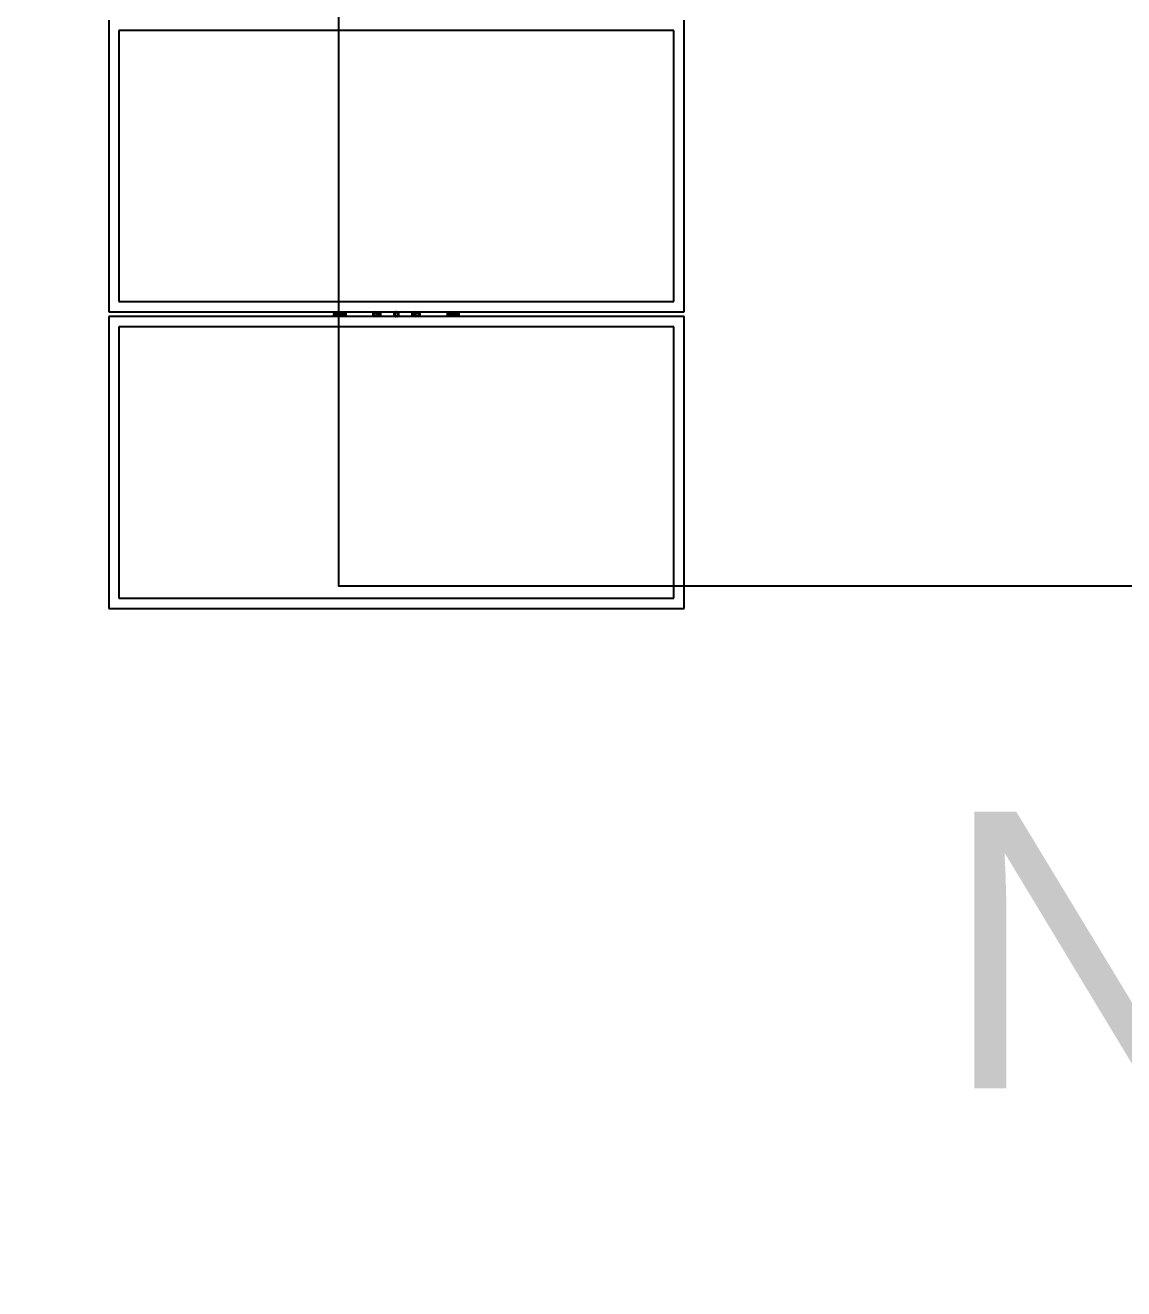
# Model space of a CAD drawing. Header units: feet. Extents: x -21 to 5170, y -254 to 1413.
# Drawn here: x 438.5 to 609.4, y -254 to -57.3 of the extents above; entities that cross this region are included whole.
import ezdxf
from ezdxf import colors
from ezdxf.entities.mleader import LeaderData, LeaderLine
from ezdxf.math import Vec2, Vec3

# ---------------------------------------------------------------- set-up
doc = ezdxf.new("R2010")
doc.units = ezdxf.units.FT
doc.header["$MEASUREMENT"] = 0
doc.layers.add('E-ARRY-TABL', color=9, linetype='Continuous')
doc.layers.add('G-NPLT', color=67, linetype='Continuous', plot=False)
doc.styles.add('NEI-A', font='arial.ttf')

msp = doc.modelspace()

# ---------------------------------------------------------------- linework, layer by layer
at = {"layer": 'E-ARRY-TABL'}
for p, q in [((451.43656, -56.54687), (451.43656, -101.95766)), ((540.97639, -101.95766), (540.97639, -56.54687)), ((453.03876, -58.14906), (453.03876, -100.35546)), ((539.37419, -58.14906), (453.03876, -58.14906)), ((539.37419, -100.35546), (539.37419, -58.14906)), ((451.43656, -101.95766), (540.97639, -101.95766)), ((453.03876, -100.35546), (539.37419, -100.35546)), ((486.47886, -102.03729), (487.06491, -101.95766)), ((492.66805, -101.96563), (492.67681, -101.95766)), ((493.04274, -101.95766), (493.17131, -102.03227)), ((493.18062, -101.95766), (493.20658, -101.9715)), ((499.07921, -101.96343), (499.08559, -101.95766)), ((505.34805, -101.95766), (505.93409, -102.03729)), ((451.43656, -102.69009), (451.43656, -148.10088)), ((540.97639, -102.69009), (451.43656, -102.69009)), ((487.06564, -102.69009), (486.47886, -102.61046)), ((493.33612, -102.68212), (493.32736, -102.69009)), ((499.23234, -102.69009), (499.20405, -102.67489)), ((499.36827, -102.69009), (499.23972, -102.61435)), ((499.74253, -102.68432), (499.73614, -102.69009)), ((505.93409, -102.61046), (505.34731, -102.69009)), ((540.97639, -148.10088), (540.97639, -102.69009)), ((539.37419, -104.29229), (453.03876, -104.29229)), ((453.03876, -104.29229), (453.03876, -146.49869)), ((539.37419, -146.49869), (539.37419, -104.29229)), ((453.03876, -146.49869), (539.37419, -146.49869)), ((451.43656, -148.10088), (540.97639, -148.10088))]:
    msp.add_line(p, q, dxfattribs=at)
for centre, radius in [((493.00209, -102.32388), 0.33715), ((493.00209, -102.32388), 0.24051), ((493.00209, -102.32388), 0.22889), ((499.41087, -102.32388), 0.33715), ((499.41087, -102.32388), 0.24051), ((499.41087, -102.32388), 0.22889)]:
    msp.add_circle(centre, radius, dxfattribs=at)
for centre, radius, start, end in [((493.00209, -102.32388), 0.48981, 132.9975613, 228.3883683), ((493.00209, -102.32388), 0.40742, 115.9892336, 244.0107664), ((493.00209, -102.32388), 0.40742, 295.9892336, 59.8725613), ((493.00209, -102.32388), 0.48981, 312.9975613, 48.3883881), ((499.41087, -102.32388), 0.48981, 132.6184959, 228.3883683), ((499.41087, -102.32388), 0.40742, 115.9892336, 239.4934959), ((499.41087, -102.32388), 0.40742, 295.9892336, 64.0107664), ((499.41087, -102.32388), 0.48981, 312.6184959, 48.3883881)]:
    msp.add_arc(centre, radius, start, end, dxfattribs=at)
for points, knots in [([(486.47886, -101.95766), (486.47886, -101.96613), (486.47886, -102.00781), (486.47886, -102.02421), (486.47886, -102.03729)], [0, 0, 0, 0, 0.203251759, 1, 1, 1, 1]), ([(486.47886, -102.03729), (486.47886, -102.05222), (486.47886, -102.08038), (486.47886, -102.11237), (486.47886, -102.1386), (486.47886, -102.18205), (486.47886, -102.22096), (486.47886, -102.24329), (486.47886, -102.24564)], [0, 0, 0, 0, 0.336781761, 0.635414469, 0.762435252, 0.874639399, 0.986817621, 1, 1, 1, 1]), ([(488.31681, -102.14834), (488.01073, -102.16872), (487.39861, -102.20946), (486.78543, -102.23358), (486.47886, -102.24564)], [0, 0, 0, 0, 0.500050032, 1, 1, 1, 1]), ([(486.47886, -102.35368), (486.47886, -102.35045), (486.47886, -102.3459), (486.47886, -102.33868), (486.47886, -102.33421), (486.47886, -102.33059), (486.47886, -102.32914), (486.47886, -102.32624), (486.47886, -102.32147), (486.47886, -102.31483), (486.47886, -102.30626), (486.47886, -102.29269), (486.47886, -102.27217), (486.47886, -102.25535), (486.47886, -102.24564)], [0, 0, 0, 0, 0.088792677, 0.125266565, 0.198196576, 0.211434953, 0.224673296, 0.237911626, 0.290864967, 0.355531486, 0.42020743, 0.526263413, 0.726625991, 1, 1, 1, 1]), ([(488.31469, -101.95766), (488.31504, -101.97016), (488.31584, -101.99845), (488.31661, -102.06369), (488.31674, -102.12025), (488.31681, -102.14834)], [0, 0, 0, 0, 0.284877006, 0.644722971, 1, 1, 1, 1]), ([(488.31681, -102.14834), (488.31673, -102.18765), (488.31664, -102.23465), (488.31635, -102.29003), (488.3163, -102.31494), (488.31629, -102.33601), (488.31636, -102.35129), (488.31636, -102.36225), (488.31645, -102.37827), (488.31654, -102.39323), (488.31659, -102.40231)], [0, 0, 0, 0, 0.473900563, 0.566584192, 0.646097342, 0.765289978, 0.812851893, 0.824688911, 0.893504587, 1, 1, 1, 1]), ([(492.66494, -102.32313), (492.66495, -102.31851), (492.6651, -102.25278), (492.66524, -102.18836), (492.66537, -102.12847)], [0, 0, 0, 0, 0.070220322, 1, 1, 1, 1]), ([(492.66537, -102.12847), (492.69278, -102.11273), (492.74811, -102.08095), (492.80531, -102.0481), (492.83416, -102.03152)], [0, 0, 0, 0, 0.495457963, 1, 1, 1, 1]), ([(492.83416, -102.03152), (492.83817, -102.02922), (492.88158, -102.00428), (492.92413, -101.97985), (492.96276, -101.95766)], [0, 0, 0, 0, 0.09219659, 1, 1, 1, 1]), ([(493.17131, -102.03227), (493.18516, -102.04031), (493.24214, -102.07337), (493.29765, -102.10559), (493.33967, -102.12997)], [0, 0, 0, 0, 0.243165711, 1, 1, 1, 1]), ([(493.33967, -102.12997), (493.3396, -102.16159), (493.33945, -102.22539), (493.33931, -102.29135), (493.33923, -102.32463)], [0, 0, 0, 0, 0.495457963, 1, 1, 1, 1]), ([(493.56953, -101.95766), (493.56975, -101.98621), (493.5716, -102.23034), (493.57027, -102.4745), (493.5691, -102.69009)], [0, 0, 0, 0, 0.116959652, 1, 1, 1, 1]), ([(493.7978, -102.69009), (493.79862, -102.47403), (493.79954, -102.22988), (493.79807, -101.98574), (493.7979, -101.95766)], [0, 0, 0, 0, 0.88496735, 1, 1, 1, 1]), ([(496.13535, -101.95766), (496.11578, -101.9599), (496.05271, -101.96713), (495.95766, -102.02251), (495.86635, -102.11587), (495.81334, -102.23581), (495.80502, -102.36513), (495.84196, -102.48962), (495.91979, -102.59385), (496.01958, -102.66636), (496.09556, -102.68292), (496.12849, -102.69009)], [0, 0, 0, 0, 0.055467135, 0.178740105, 0.301068238, 0.422074784, 0.541486052, 0.660550552, 0.781493861, 0.905315943, 1, 1, 1, 1]), ([(496.4382, -102.27164), (496.44155, -102.2981), (496.44724, -102.34291), (496.42984, -102.41323), (496.3944, -102.47655), (496.33358, -102.52981), (496.25877, -102.56019), (496.17772, -102.56425), (496.09973, -102.54117), (496.03404, -102.49373), (495.98781, -102.42758), (495.96582, -102.34975), (495.97073, -102.26875), (495.99184, -102.21869), (496.02041, -102.17384), (496.05667, -102.13376), (496.12746, -102.09513), (496.20735, -102.08181), (496.28758, -102.09571), (496.35801, -102.13544), (496.41306, -102.19561), (496.42984, -102.24635), (496.4382, -102.27164)], [0, 0, 0, 0, 0.05318276, 0.090051856, 0.143930989, 0.197508132, 0.250693831, 0.303997406, 0.357752004, 0.411588514, 0.465007081, 0.518157859, 0.571608056, 0.625348022, 0.625461196, 0.679189914, 0.732471661, 0.785668797, 0.839276455, 0.893156273, 0.946740624, 1, 1, 1, 1]), ([(496.60016, -102.36659), (496.60085, -102.32419), (496.60224, -102.2391), (496.54818, -102.11922), (496.45881, -102.02492), (496.36256, -101.96789), (496.29774, -101.96015), (496.27686, -101.95766)], [0, 0, 0, 0, 0.218328363, 0.43818827, 0.662256444, 0.89122321, 1, 1, 1, 1]), ([(498.61501, -101.95766), (498.61433, -102.17697), (498.61358, -102.42112), (498.61485, -102.66526), (498.61498, -102.69009)], [0, 0, 0, 0, 0.898277382, 1, 1, 1, 1]), ([(498.84341, -102.69009), (498.84321, -102.66476), (498.84133, -102.42063), (498.84267, -102.17648), (498.84387, -101.95766)], [0, 0, 0, 0, 0.10376783, 1, 1, 1, 1]), ([(499.07373, -102.3209), (499.07377, -102.31628), (499.07435, -102.25055), (499.07492, -102.18614), (499.07545, -102.12625)], [0, 0, 0, 0, 0.070220322, 1, 1, 1, 1]), ([(499.07545, -102.12625), (499.10297, -102.11069), (499.15851, -102.07927), (499.21592, -102.0468), (499.24488, -102.03042)], [0, 0, 0, 0, 0.495457963, 1, 1, 1, 1]), ([(499.24488, -102.03042), (499.2489, -102.02815), (499.29233, -102.00358), (499.33489, -101.97951), (499.37352, -101.95766)], [0, 0, 0, 0, 0.092516545, 1, 1, 1, 1]), ([(499.45347, -101.95766), (499.48237, -101.97469), (499.52473, -101.99965), (499.56821, -102.02526), (499.58202, -102.0334)], [0, 0, 0, 0, 0.682346465, 1, 1, 1, 1]), ([(499.58202, -102.0334), (499.626, -102.05932), (499.68279, -102.09277), (499.73741, -102.12496), (499.74972, -102.13221)], [0, 0, 0, 0, 0.774619327, 1, 1, 1, 1]), ([(499.74972, -102.13221), (499.74944, -102.16382), (499.74888, -102.22762), (499.7483, -102.29358), (499.748, -102.32686)], [0, 0, 0, 0, 0.495457963, 1, 1, 1, 1]), ([(504.09835, -101.95766), (504.09815, -101.96269), (504.09735, -101.98284), (504.09645, -102.0461), (504.09625, -102.11407), (504.09614, -102.14834)], [0, 0, 0, 0, 0.141530855, 0.567144679, 1, 1, 1, 1]), ([(504.09614, -102.14834), (504.09622, -102.18765), (504.09632, -102.23465), (504.0966, -102.29003), (504.09665, -102.31494), (504.09666, -102.33601), (504.0966, -102.35129), (504.09659, -102.36225), (504.09651, -102.37827), (504.09642, -102.39323), (504.09636, -102.40231)], [0, 0, 0, 0, 0.473900563, 0.566584192, 0.646097342, 0.765289978, 0.812851893, 0.824688911, 0.893504587, 1, 1, 1, 1]), ([(504.09614, -102.14834), (504.40223, -102.16872), (505.01434, -102.20946), (505.62753, -102.23358), (505.93409, -102.24564)], [0, 0, 0, 0, 0.500050032, 1, 1, 1, 1]), ([(505.93409, -102.03729), (505.93409, -102.02357), (505.93409, -102.00702), (505.93409, -101.96486), (505.93409, -101.95766)], [0, 0, 0, 0, 0.829245833, 1, 1, 1, 1]), ([(505.93409, -102.03729), (505.93409, -102.05235), (505.93409, -102.08217), (505.93409, -102.11116), (505.93409, -102.14576), (505.93409, -102.1918), (505.93409, -102.22845), (505.93409, -102.24564)], [0, 0, 0, 0, 0.332265312, 0.657491515, 0.788304514, 0.900705037, 1, 1, 1, 1]), ([(505.93409, -102.24564), (505.93409, -102.25896), (505.93409, -102.27743), (505.93409, -102.29776), (505.93409, -102.30576), (505.93409, -102.31373), (505.93409, -102.32105), (505.93409, -102.32769), (505.93409, -102.32936), (505.93409, -102.33168), (505.93409, -102.33467), (505.93409, -102.33999), (505.93409, -102.34633), (505.93409, -102.35133), (505.93409, -102.35368)], [0, 0, 0, 0, 0.378460386, 0.525059812, 0.561520365, 0.597982148, 0.743875857, 0.762193155, 0.780422606, 0.789537342, 0.825996993, 0.862456604, 0.935401836, 1, 1, 1, 1]), ([(488.31659, -102.40231), (488.01043, -102.39158), (487.39814, -102.37011), (486.78527, -102.35915), (486.47886, -102.35368)], [0, 0, 0, 0, 0.500036901, 1, 1, 1, 1]), ([(486.47886, -102.61046), (486.47886, -102.60542), (486.47886, -102.57591), (486.47886, -102.54941), (486.47886, -102.50372), (486.47886, -102.4618), (486.47886, -102.41058), (486.47886, -102.37281), (486.47886, -102.35368)], [0, 0, 0, 0, 0.104408076, 0.610092505, 0.713229006, 0.816381409, 0.906958044, 1, 1, 1, 1]), ([(486.47886, -102.61046), (486.47886, -102.62418), (486.47886, -102.64073), (486.47886, -102.68289), (486.47886, -102.69009)], [0, 0, 0, 0, 0.829245833, 1, 1, 1, 1]), ([(488.31659, -102.40231), (488.3167, -102.43085), (488.31693, -102.49225), (488.31664, -102.5781), (488.31589, -102.64856), (488.31504, -102.67767), (488.31468, -102.69009)], [0, 0, 0, 0, 0.237682332, 0.511297981, 0.791460281, 1, 1, 1, 1]), ([(492.66451, -102.51778), (492.66458, -102.48617), (492.66472, -102.42236), (492.66487, -102.3564), (492.66494, -102.32313)], [0, 0, 0, 0, 0.495457963, 1, 1, 1, 1]), ([(492.83286, -102.61548), (492.78871, -102.58985), (492.7317, -102.55677), (492.67687, -102.52495), (492.66451, -102.51778)], [0, 0, 0, 0, 0.774619327, 1, 1, 1, 1]), ([(492.96144, -102.69009), (492.93258, -102.67334), (492.89021, -102.64876), (492.84673, -102.62352), (492.83286, -102.61548)], [0, 0, 0, 0, 0.681174188, 1, 1, 1, 1]), ([(493.17001, -102.61623), (493.16601, -102.61853), (493.12259, -102.64347), (493.08004, -102.66791), (493.04142, -102.69009)], [0, 0, 0, 0, 0.09219659, 1, 1, 1, 1]), ([(493.3388, -102.51928), (493.31139, -102.53502), (493.25606, -102.5668), (493.19887, -102.59965), (493.17001, -102.61623)], [0, 0, 0, 0, 0.495457963, 1, 1, 1, 1]), ([(493.33923, -102.32463), (493.33922, -102.32924), (493.33908, -102.39497), (493.33893, -102.45939), (493.3388, -102.51928)], [0, 0, 0, 0, 0.070220322, 1, 1, 1, 1]), ([(496.29863, -102.69009), (496.33846, -102.6777), (496.42004, -102.65232), (496.51859, -102.56681), (496.58087, -102.46654), (496.59461, -102.39538), (496.60016, -102.36659)], [0, 0, 0, 0, 0.263744587, 0.540159175, 0.814036973, 1, 1, 1, 1]), ([(499.07201, -102.51554), (499.07229, -102.48393), (499.07286, -102.42013), (499.07344, -102.35417), (499.07373, -102.3209)], [0, 0, 0, 0, 0.495457963, 1, 1, 1, 1]), ([(499.23972, -102.61435), (499.22592, -102.60622), (499.16917, -102.57278), (499.11387, -102.5402), (499.07201, -102.51554)], [0, 0, 0, 0, 0.243165711, 1, 1, 1, 1]), ([(499.57685, -102.61733), (499.57284, -102.61961), (499.5294, -102.64417), (499.48684, -102.66825), (499.44822, -102.69009)], [0, 0, 0, 0, 0.092516545, 1, 1, 1, 1]), ([(499.74628, -102.5215), (499.71877, -102.53706), (499.66323, -102.56848), (499.60582, -102.60095), (499.57685, -102.61733)], [0, 0, 0, 0, 0.495457963, 1, 1, 1, 1]), ([(499.748, -102.32686), (499.74796, -102.33147), (499.74738, -102.3972), (499.74681, -102.46161), (499.74628, -102.5215)], [0, 0, 0, 0, 0.070220322, 1, 1, 1, 1]), ([(504.09636, -102.40231), (504.09624, -102.43534), (504.09599, -102.50647), (504.09649, -102.60093), (504.09733, -102.66496), (504.09814, -102.68507), (504.09834, -102.69009)], [0, 0, 0, 0, 0.272878633, 0.587618909, 0.897093641, 1, 1, 1, 1]), ([(504.09636, -102.40231), (504.40253, -102.39158), (505.01481, -102.37011), (505.62768, -102.35915), (505.93409, -102.35368)], [0, 0, 0, 0, 0.500036901, 1, 1, 1, 1]), ([(505.93409, -102.35368), (505.93409, -102.37238), (505.93409, -102.4123), (505.93409, -102.46524), (505.93409, -102.50869), (505.93409, -102.53565), (505.93409, -102.56738), (505.93409, -102.59571), (505.93409, -102.61046)], [0, 0, 0, 0, 0.090987099, 0.194222261, 0.297480686, 0.412851507, 0.694273649, 1, 1, 1, 1]), ([(505.93409, -102.69009), (505.93409, -102.68162), (505.93409, -102.63994), (505.93409, -102.62354), (505.93409, -102.61046)], [0, 0, 0, 0, 0.203251759, 1, 1, 1, 1])]:
    msp.add_open_spline(points, degree=3, knots=knots, dxfattribs=at)
at = {"layer": 'G-NPLT'}
msp.add_lwpolyline([(487.24383, 315.58045), (1135.42565, 315.58045), (1135.42565, -144.6313), (487.24383, -144.6313)], close=True, dxfattribs=at)

# ---------------------------------------------------------------- next in the draw order: leaders
ml = msp.add_multileader_mtext('Standard', dxfattribs=at)
ml.set_content('\\A1;NEXTRACKER', color=256, style='NEI-A')
ml.set_leader_properties()
ml.build(insert=Vec2(0, 0))
ml.multileader.update_dxf_attribs({"dogleg_length": 0.89968, "arrow_head_size": 64.60241})
ctx = ml.context
ctx.base_point, ctx.char_height, ctx.arrow_head_size, ctx.landing_gap_size, ctx.plane_origin = Vec3(548.11818, -201.63335), 43.068273, 64.60241, 33.07065, Vec3(16248.8215, -11812.68326)
notes = []
notes.append((ctx, [(0, (0, 0, 0), (0, 0), (1, 0), 1, [])]))
ctx.mtext.insert, ctx.mtext.width, ctx.mtext.flow_direction = Vec3(581.18883, -179.73199), 410.8719117, 5
ctx.mtext.has_bg_fill, ctx.mtext.bg_color, ctx.mtext.bg_scale_factor, ctx.mtext.bg_transparency, ctx.mtext.use_window_bg_color = 1, -1073741824, 1.5, 0, 1
for ctx, leaders in notes:
    for number, flags, end, landing, length, lines in leaders:
        leader = LeaderData()
        leader.index, (leader.has_last_leader_line, leader.has_dogleg_vector, leader.attachment_direction) = number, flags
        leader.last_leader_point, leader.dogleg_vector, leader.dogleg_length = Vec3(end), Vec3(landing), length
        for number, points, colour, breaks in lines:
            line = LeaderLine()
            line.index, line.vertices, line.color, line.breaks = number, Vec3.list(points), colors.encode_raw_color(colour), breaks
            leader.lines.append(line)
        ctx.leaders.append(leader)

# ---------------------------------------------------------------- next in the draw order: leaders
ml = msp.add_multileader_mtext('Standard', dxfattribs=at)
ml.set_content('\\A1;ATI', color=256, style='NEI-A')
ml.set_leader_properties()
ml.build(insert=Vec2(0, 0))
ml.multileader.update_dxf_attribs({"dogleg_length": 0.89968, "arrow_head_size": 64.60241})
ctx = ml.context
ctx.base_point, ctx.char_height, ctx.arrow_head_size, ctx.landing_gap_size, ctx.plane_origin = Vec3(2046.95625, -210.91911), 43.068273, 64.60241, 33.07065, Vec3(17655.77939, -11807.0407)
notes = []
notes.append((ctx, [(0, (0, 0, 0), (0, 0), (1, 0), 1, [])]))
ctx.mtext.insert, ctx.mtext.width, ctx.mtext.flow_direction = Vec3(2080.0269, -189.38498), 97.1085959, 5
ctx.mtext.has_bg_fill, ctx.mtext.bg_color, ctx.mtext.bg_scale_factor, ctx.mtext.bg_transparency, ctx.mtext.use_window_bg_color = 1, -1073741824, 1.5, 0, 1
for ctx, leaders in notes:
    for number, flags, end, landing, length, lines in leaders:
        leader = LeaderData()
        leader.index, (leader.has_last_leader_line, leader.has_dogleg_vector, leader.attachment_direction) = number, flags
        leader.last_leader_point, leader.dogleg_vector, leader.dogleg_length = Vec3(end), Vec3(landing), length
        for number, points, colour, breaks in lines:
            line = LeaderLine()
            line.index, line.vertices, line.color, line.breaks = number, Vec3.list(points), colors.encode_raw_color(colour), breaks
            leader.lines.append(line)
        ctx.leaders.append(leader)

# ---------------------------------------------------------------- next in the draw order: leaders
ml = msp.add_multileader_mtext('Standard', dxfattribs=at)
ml.set_content('\\A1;GAMECHANGE', color=256, style='NEI-A')
ml.set_leader_properties()
ml.build(insert=Vec2(0, 0))
ml.multileader.update_dxf_attribs({"dogleg_length": 0.89968, "arrow_head_size": 64.60241})
ctx = ml.context
ctx.base_point, ctx.char_height, ctx.arrow_head_size, ctx.landing_gap_size, ctx.plane_origin = Vec3(3193.50933, -201.22638), 43.068273, 64.60241, 33.07065, Vec3(19000.63376, -11807.0407)
notes = []
notes.append((ctx, [(0, (0, 0, 0), (0, 0), (1, 0), 1, [])]))
ctx.mtext.insert, ctx.mtext.width, ctx.mtext.flow_direction = Vec3(3226.57997, -179.32502), 410.8719117, 5
ctx.mtext.has_bg_fill, ctx.mtext.bg_color, ctx.mtext.bg_scale_factor, ctx.mtext.bg_transparency, ctx.mtext.use_window_bg_color = 1, -1073741824, 1.5, 0, 1
for ctx, leaders in notes:
    for number, flags, end, landing, length, lines in leaders:
        leader = LeaderData()
        leader.index, (leader.has_last_leader_line, leader.has_dogleg_vector, leader.attachment_direction) = number, flags
        leader.last_leader_point, leader.dogleg_vector, leader.dogleg_length = Vec3(end), Vec3(landing), length
        for number, points, colour, breaks in lines:
            line = LeaderLine()
            line.index, line.vertices, line.color, line.breaks = number, Vec3.list(points), colors.encode_raw_color(colour), breaks
            leader.lines.append(line)
        ctx.leaders.append(leader)

# ---------------------------------------------------------------- next in the draw order: leaders
ml = msp.add_multileader_mtext('Standard', dxfattribs=at)
ml.set_content('\\A1;FTC', color=256, style='NEI-A')
ml.set_leader_properties()
ml.build(insert=Vec2(0, 0))
ml.multileader.update_dxf_attribs({"dogleg_length": 0.89968, "arrow_head_size": 64.60241})
ctx = ml.context
ctx.base_point, ctx.char_height, ctx.arrow_head_size, ctx.landing_gap_size, ctx.plane_origin = Vec3(4694.02381, -210.43336), 43.068273, 64.60241, 33.07065, Vec3(20345.48813, -11807.0407)
notes = []
notes.append((ctx, [(0, (0, 0, 0), (0, 0), (1, 0), 1, [])]))
ctx.mtext.insert, ctx.mtext.width, ctx.mtext.flow_direction = Vec3(4727.09445, -188.532), 126.6975761, 5
ctx.mtext.has_bg_fill, ctx.mtext.bg_color, ctx.mtext.bg_scale_factor, ctx.mtext.bg_transparency, ctx.mtext.use_window_bg_color = 1, -1073741824, 1.5, 0, 1
for ctx, leaders in notes:
    for number, flags, end, landing, length, lines in leaders:
        leader = LeaderData()
        leader.index, (leader.has_last_leader_line, leader.has_dogleg_vector, leader.attachment_direction) = number, flags
        leader.last_leader_point, leader.dogleg_vector, leader.dogleg_length = Vec3(end), Vec3(landing), length
        for number, points, colour, breaks in lines:
            line = LeaderLine()
            line.index, line.vertices, line.color, line.breaks = number, Vec3.list(points), colors.encode_raw_color(colour), breaks
            leader.lines.append(line)
        ctx.leaders.append(leader)

doc.saveas('drawing.dxf')
